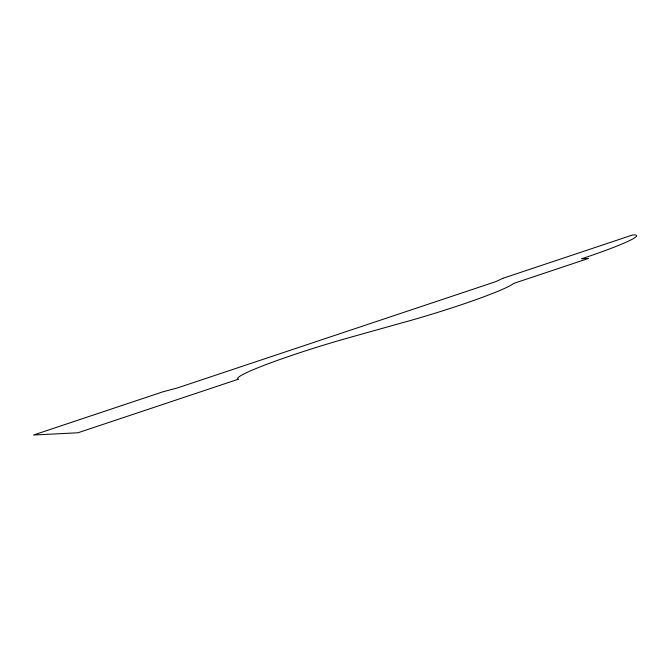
<?xml version="1.0" encoding="UTF-8"?>
<svg xmlns="http://www.w3.org/2000/svg" width="670" height="670" viewBox="0 0 670 670"><rect width="100%" height="100%" fill="white"/><g stroke="black" fill="none" stroke-linecap="round" stroke-linejoin="round"><path stroke-width="1" d="M502.86 278.31L495.582 281.71L177.408 387.947L163.287 391.69L33.5 435.031L77.971 432.77L238.453 379.187A88.164 6.608 -17.2 0 1 346.817 338.308L401.941 322.865A84.588 6.34 -17.2 0 0 513.639 283.427L588.536 258.419L581.694 258.762A81.321 6.097 -17.2 0 0 632.639 234.969L502.86 278.31"/></g></svg>
